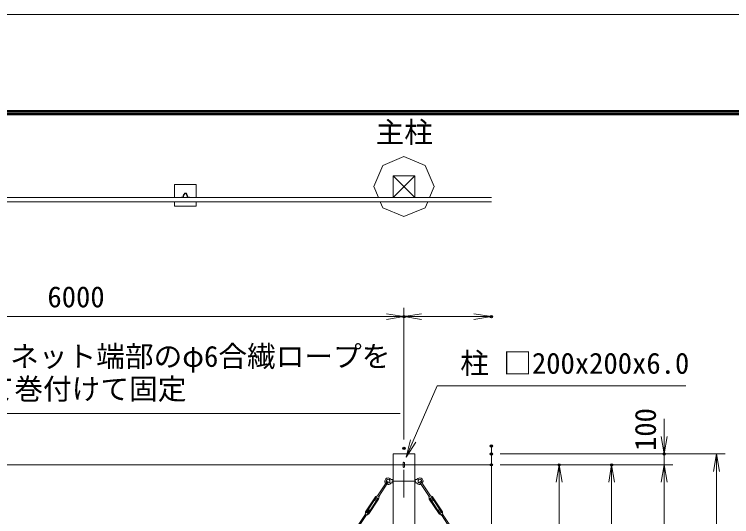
# Model space of a CAD drawing. Units: millimetres at full size. Extents: x -16800 to 16800, y -11880 to 11880.
# Drawn here: x -4635 to 1928, y 7283 to 11880 of the extents above; entities that cross this region are included whole.
import ezdxf
from ezdxf.enums import TextEntityAlignment as Align

# ---------------------------------------------------------------- set-up
doc = ezdxf.new("R2010")
doc.units = ezdxf.units.MM
doc.header["$LTSCALE"] = 40
doc.header["$PDMODE"] = 32
doc.header["$PDSIZE"] = 20
doc.linetypes.add('USER1', pattern=[50.8, 31.75, -6.35, 6.35, -6.35])
for name, color, linetype, lineweight in [('0-0_D-STR1', 1, 'Continuous', 18), ('0-1_D-BMK', 2, 'USER1', 13), ('0-2_D-STR3', 3, 'Continuous', 13), ('0-3_D-STR4', 7, 'Continuous', 18), ('0-6_D-STR-DIM', 7, 'Continuous', 13), ('0-7_0', 7, 'Continuous', 18), ('0-9_D-STR-TXT', 7, 'Continuous', 13), ('0-C_D-TTL', 7, 'Continuous', 18)]:
    doc.layers.add(name, color=color, linetype=linetype, lineweight=lineweight)
doc.layers.add('0-8_Defpoints', color=253, linetype='Continuous')
doc.styles.add('ＭＳ ゴシック', font='')
doc.styles.get('ＭＳ ゴシック').set_extended_font_data('MS Gothic')

# ---------------------------------------------------------------- blocks, each defined once
blk = doc.blocks.new('_Open')
at = {"layer": '0-7_0'}
blk.add_line((-40, 6.67), (0, 0), dxfattribs=at)
blk.add_lwpolyline([(-40, -6.67), (0, 0), (-40, 0)], dxfattribs=at)

msp = doc.modelspace()

# ---------------------------------------------------------------- linework, layer by layer
at = {"layer": '0-0_D-STR1'}
for p, q in [((-1170.08, 10403.7), (-970.08, 10203.7)), ((-970.08, 10403.7), (-1170.08, 10203.7)), ((-3064.51, 10243.7), (-3075.65, 10243.7)), ((-3066.01, 10239.2), (-3073.81, 10239.2)), ((-13170.08, 10203.7), (-270.08, 10203.7)), ((-3106.58, 10205.7), (-3106.58, 10203.7)), ((-3090.55, 10203.7), (-3106.58, 10203.7)), ((-3094.83, 10207.2), (-3105.08, 10207.2)), ((-3049.61, 10203.7), (-3033.58, 10203.7)), ((-3045.34, 10207.2), (-3035.08, 10207.2)), ((-3033.58, 10205.7), (-3033.58, 10203.7)), ((-3033.58, 10205.7), (-3033.58, 10203.7)), ((-13170.08, 10163.7), (-270.08, 10163.7)), ((-970.08, 587.52), (-970.08, 7857.52))]:
    msp.add_line(p, q, dxfattribs=at)
msp.add_lwpolyline([(-1170.08, 10403.7), (-1170.08, 10203.7), (-970.08, 10203.7), (-970.08, 10403.7)], close=True, dxfattribs=at)
msp.add_lwpolyline([(-970.08, 7857.52), (-1170.08, 7857.52), (-1170.08, 587.52)], dxfattribs=at)
for centre, radius, start, end in [((-3002.13, 10192.85), 90.5, 146.67148, 168.8028), ((-3005.08, 10192.9), 84, 147.4916, 171.15527), ((-3075.65, 10241.2), 2.5, 90, 146.67148), ((-3073.81, 10236.7), 2.5, 90, 147.4916), ((-3066.35, 10236.7), 2.5, 32.5084, 90), ((-3064.51, 10241.2), 2.5, 33.32852, 90), ((-3135.08, 10192.9), 84, 8.84473, 32.5084), ((-3138.04, 10192.85), 90.5, 11.1972, 33.32852), ((-3105.08, 10205.7), 1.5, 90, 180), ((-3094.83, 10211.2), 4, 270, 348.8028), ((-3090.55, 10206.2), 2.5, 270, 351.15527), ((-3049.61, 10206.2), 2.5, 188.84473, 270), ((-3045.34, 10211.2), 4, 191.1972, 270), ((-3035.08, 10205.7), 1.5, 0, 90)]:
    msp.add_arc(centre, radius, start, end, dxfattribs=at)
at = {"layer": '0-1_D-BMK'}
for p, q in [((-1070.08, -2193.48), (-1070.08, 7908.52)), ((-1180.08, 7607.52), (-960.08, 7607.52))]:
    msp.add_line(p, q, dxfattribs=at)
at = {"layer": '0-2_D-STR3'}
for p, q in [((-12288.4, 7757.52), (-270.08, 7757.52)), ((-1076.08, 7774.52), (-1076.08, 7740.52)), ((-1064.08, 7774.52), (-1064.08, 7740.52)), ((-1199.3, 7615.52), (-1199.3, 7599.52)), ((-1172.86, 7622.52), (-1180.41, 7622.03)), ((-1172.86, 7622.52), (-1172.86, 7592.52)), ((-1172.86, 7615.52), (-1170.08, 7615.52)), ((-970.08, 7615.52), (-967.3, 7615.52)), ((-967.3, 7622.52), (-967.3, 7592.52)), ((-967.3, 7622.52), (-959.75, 7622.03)), ((-940.86, 7615.52), (-940.86, 7599.52)), ((-1226.22, 7601.26), (-1311.36, 7472.94)), ((-1216.22, 7594.62), (-1301.36, 7466.3)), ((-1172.86, 7592.52), (-1180.41, 7593.01)), ((-1172.86, 7599.52), (-1170.08, 7599.52)), ((-970.08, 7599.52), (-967.3, 7599.52)), ((-967.3, 7592.52), (-959.75, 7593.01)), ((-923.94, 7594.62), (-838.75, 7466.33)), ((-913.94, 7601.26), (-828.75, 7472.97)), ((-1331.87, 7463.74), (-1421.43, 7328.75)), ((-1324.78, 7459.04), (-1414.35, 7324.05)), ((-1308.95, 7448.53), (-1398.52, 7313.54)), ((-1301.87, 7443.83), (-1391.43, 7308.84)), ((-1320.76, 7458.77), (-1339.01, 7431.27)), ((-1309.51, 7451.31), (-1322.01, 7459.6)), ((-1314.7, 7475.15), (-1320.4, 7469.57)), ((-1298.03, 7464.09), (-1314.7, 7475.15)), ((-1298.03, 7464.09), (-1300.95, 7456.66)), ((-842.08, 7464.12), (-825.42, 7475.18)), ((-842.08, 7464.12), (-839.16, 7456.7)), ((-838.24, 7443.87), (-748.63, 7308.91)), ((-831.16, 7448.57), (-741.54, 7313.61)), ((-830.6, 7451.34), (-818.1, 7459.64)), ((-825.42, 7475.18), (-819.71, 7469.61)), ((-819.35, 7458.81), (-801.1, 7431.32)), ((-815.33, 7459.08), (-725.72, 7324.12)), ((-808.25, 7463.78), (-718.64, 7328.82)), ((-1421.94, 7306.28), (-1507.08, 7177.96)), ((-1411.94, 7299.65), (-1497.08, 7171.32)), ((-1401.29, 7312.98), (-1413.79, 7321.28)), ((-1394.29, 7347.94), (-1412.54, 7320.45)), ((-1408.6, 7297.44), (-1402.9, 7303.01)), ((-1384.29, 7341.31), (-1402.54, 7313.81)), ((-1384.29, 7341.31), (-1394.29, 7347.94)), ((-755.78, 7341.37), (-745.78, 7348.01)), ((-755.78, 7341.37), (-737.52, 7313.88)), ((-745.78, 7348.01), (-727.53, 7320.52)), ((-738.77, 7313.05), (-726.28, 7321.35)), ((-731.45, 7297.5), (-737.16, 7303.08)), ((-728.12, 7299.72), (-642.93, 7171.42)), ((-718.12, 7306.35), (-632.93, 7178.06))]:
    msp.add_line(p, q, dxfattribs=at)
for points in [[(-1310.76, 7452.14), (-1329.01, 7424.64), (-1339.01, 7431.27)], [(-829.35, 7452.17), (-811.09, 7424.68), (-801.1, 7431.32)], [(-1408.6, 7297.44), (-1425.27, 7308.49), (-1422.35, 7315.92)], [(-731.45, 7297.5), (-714.79, 7308.57), (-717.71, 7315.99)]]:
    msp.add_lwpolyline(points, dxfattribs=at)
for centre, radius, start, end in [((-1070.08, 7774.52), 6, 0, 180), ((-1070.08, 7740.52), 6, 180, 0), ((-1214.86, 7607.52), 30, 40.33299, 224.89907), ((-1214.86, 7607.52), 17.5, 27.20289, 216.38499), ((-1181.32, 7636), 14, 220.33299, 273.7314), ((-958.84, 7636), 14, 266.2686, 319.66701), ((-925.3, 7607.52), 30, 315.12128, 139.66701), ((-925.3, 7607.52), 17.5, 323.63537, 152.79711), ((-1221.22, 7597.94), 6, 326.43603, 146.43603), ((-1214.86, 7607.52), 30, 247.97299, 319.66701), ((-1214.86, 7607.52), 17.5, 256.48707, 332.79711), ((-1181.32, 7579.04), 14, 86.2686, 139.66701), ((-958.84, 7579.04), 14, 40.33299, 93.7314), ((-925.3, 7607.52), 30, 220.33299, 292.04737), ((-925.3, 7607.52), 17.5, 207.20289, 283.53328), ((-918.94, 7597.94), 6, 33.58433, 213.58433), ((-1323.12, 7457.93), 10.5, 90.31715, 146.43603), ((-1323.12, 7457.93), 2, 56.43603, 146.43603), ((-1323.2, 7472.43), 4, 270.31715, 314.33678), ((-1310.62, 7449.64), 2, 326.43603, 56.43603), ((-1310.62, 7449.64), 10.5, 326.43603, 22.55492), ((-1297.23, 7455.2), 4, 158.53528, 202.55492), ((-829.49, 7449.67), 10.5, 157.46544, 213.58433), ((-842.88, 7455.23), 4, 337.46544, 21.48507), ((-829.49, 7449.67), 2, 123.58433, 213.58433), ((-816.92, 7472.47), 4, 225.68358, 269.70321), ((-817, 7457.97), 2, 33.58433, 123.58433), ((-817, 7457.97), 10.5, 33.58433, 89.70321), ((-1412.68, 7322.94), 10.5, 146.43603, 202.55492), ((-1426.07, 7317.38), 4, 338.53528, 22.55492), ((-1412.68, 7322.94), 2, 146.43603, 236.43603), ((-1400.1, 7300.15), 4, 90.31715, 134.33678), ((-1400.18, 7314.65), 2, 236.43603, 326.43603), ((-1400.18, 7314.65), 10.5, 270.31715, 326.43603), ((-739.88, 7314.72), 10.5, 213.58433, 269.70321), ((-739.88, 7314.72), 2, 213.58433, 303.58433), ((-739.95, 7300.22), 4, 45.68358, 89.70321), ((-727.38, 7323.01), 2, 303.58433, 33.58433), ((-727.38, 7323.01), 10.5, 337.46544, 33.58433), ((-713.99, 7317.46), 4, 157.46544, 201.48507)]:
    msp.add_arc(centre, radius, start, end, dxfattribs=at)
at = {"layer": '0-3_D-STR4'}
for p, q in [((-836.5, 10203.7), (-795.08, 10303.7)), ((-3170.08, 10163.7), (-3170.08, 10123.7)), ((-1287.09, 10163.7), (-1264.54, 10109.25))]:
    msp.add_line(p, q, dxfattribs=at)
for points in [[(-1070.08, 10578.7), (-1264.54, 10498.16), (-1345.08, 10303.7), (-1303.66, 10203.7)], [(-795.08, 10303.7), (-875.63, 10498.16), (-1070.08, 10578.7)], [(-2970.08, 10203.7), (-2970.08, 10323.7), (-3170.08, 10323.7), (-3170.08, 10203.7)], [(-3170.08, 10123.7), (-2970.08, 10123.7), (-2970.08, 10163.7)], [(-1264.54, 10109.25), (-1070.08, 10028.7), (-875.63, 10109.25), (-853.07, 10163.7)]]:
    msp.add_lwpolyline(points, dxfattribs=at)
at = {"layer": '0-6_D-STR-DIM'}
for p, q in [((-1070.08, 7988.52), (-1070.08, 9194.14)), ((-1070.08, 7988.52), (-1070.08, 9194.14)), ((-7070.08, 9114.14), (-1070.08, 9114.14)), ((-1070.08, 9114.14), (-270.08, 9114.14)), ((1309.92, 8017.52), (1309.92, 8177.52)), ((-270.08, 4233.83), (-270.08, 7929.93)), ((-190.08, 7857.52), (1389.92, 7857.52)), ((-190.08, 7857.52), (1869.87, 7857.52)), ((1309.92, 7757.52), (1309.92, 7857.52)), ((1789.87, 7857.52), (1789.87, -2142.48)), ((-190.08, 7757.52), (429.92, 7757.52)), ((-190.08, 7757.52), (909.92, 7757.52)), ((-190.08, 7757.52), (1389.92, 7757.52)), ((-190.08, 7757.52), (1389.92, 7757.52)), ((349.92, 5967.52), (349.92, 7757.52)), ((829.92, 612.52), (829.92, 7757.52)), ((1309.92, 7757.52), (1309.92, -1242.48)), ((1309.92, 7597.52), (1309.92, 7437.52))]:
    msp.add_line(p, q, dxfattribs=at)
at = {"layer": '0-8_Defpoints'}
for p in [(-1070.08, 9114.14), (-270.08, 9114.14), (-1070.08, 7908.52), (-270.08, 7929.93), (-270.08, 7857.52), (1309.92, 7857.52), (-270.08, 7757.52), (349.92, 7757.52), (829.92, 7757.52)]:
    msp.add_point(p, dxfattribs=at)
at = {"layer": '0-9_D-STR-TXT'}
for points in [[(1508.78, 8479), (-767, 8479), (-1048.94, 7831.05)], [(-1104.27, 8228.16), (-6972.94, 8228.16), (-6716.67, 7759.28)]]:
    msp.add_lwpolyline(points, dxfattribs=at)
at = {"layer": '0-C_D-TTL', "color": 2}
msp.add_lwpolyline([(-16800, 11880), (16800, 11880), (16800, -11880), (-16800, -11880)], close=True, dxfattribs=at)
at = {"layer": '0-C_D-TTL'}
for points in [[(-15720, 11000), (15720, 11000), (15720, -11000), (-15720, -11000)], [(-15710, 10990), (15710, 10990), (15710, -10990), (-15710, -10990)], [(-15700, 10980), (15700, 10980), (15700, -10980), (-15700, -10980)], [(-15690, 10970), (15690, 10970), (15690, -10970), (-15690, -10970)], [(-15680, 10960), (15680, 10960), (15680, -10960), (-15680, -10960)]]:
    msp.add_lwpolyline(points, close=True, dxfattribs=at)

# ---------------------------------------------------------------- block references
at = {"layer": '0-6_D-STR-DIM', "xscale": 4, "yscale": 4}
for p in [(-1070.08, 9114.14), (-270.08, 9114.14)]:
    msp.add_blockref('_Open', p, dxfattribs=at)
for p, rotation in [((-1070.08, 9114.14), 180), ((1309.92, 7857.52), 270), ((1789.87, 7857.52), 90), ((349.92, 7757.52), 90), ((829.92, 7757.52), 90), ((1309.92, 7757.52), 90), ((1309.92, 7757.52), 90)]:
    msp.add_blockref('_Open', p, dxfattribs=dict(at, rotation=rotation))
at = {"layer": '0-9_D-STR-TXT', "xscale": 4, "yscale": 4, "rotation": 246.48485}
msp.add_blockref('_Open', (-1049.73, 7829.22), dxfattribs=at)

# ---------------------------------------------------------------- texts
at = {"layer": '0-6_D-STR-DIM', "style": 'ＭＳ ゴシック'}
msp.add_text('6000', height=192.4, dxfattribs=at).set_placement((-4332.16, 9141.13), align=Align.BOTTOM_LEFT)
msp.add_text('100', height=192.4, rotation=90, dxfattribs=at).set_placement((1292.46, 7884.26), align=Align.BOTTOM_LEFT)
at = {"layer": '0-9_D-STR-TXT', "style": 'ＭＳ ゴシック'}
for s, p in [('主柱', (-1329.98, 10646.95)), ('めっき鋼ヨリ線とネット端部のφ6合繊ロープを', (-6772.29, 8596.56)), ('柱 □200x200x6.0', (-555.18, 8533.4)), ('φ4合繊ロープにて巻付けて固定', (-6801.73, 8298.3))]:
    msp.add_text(s, height=192.4, dxfattribs=at).set_placement(p, align=Align.BOTTOM_LEFT)

doc.saveas('drawing.dxf')
